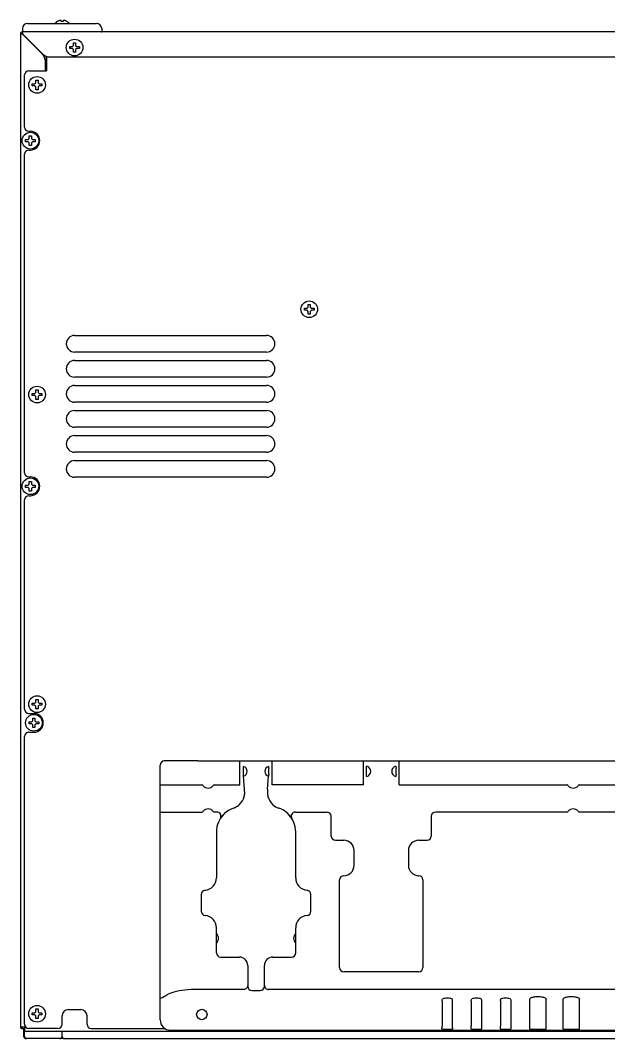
# Model space of a CAD drawing. Header units: millimetres. Extents: x -10733 to -5990, y 4098 to 7122.
# Drawn here: x -10732.5 to -10450.5, y 5611.4 to 6099.2 of the extents above; entities that cross this region are included whole.
import ezdxf

# ---------------------------------------------------------------- set-up
doc = ezdxf.new("R2010")
doc.units = ezdxf.units.MM
doc.header["$LTSCALE"] = 346.5
doc.layers.get('0').update_dxf_attribs({"linetype": 'CONTINUOUS'})
doc.layers.add('GEOM', color=7, linetype='CONTINUOUS')

msp = doc.modelspace()

# ---------------------------------------------------------------- linework, layer by layer
at = {"color": 7, "linetype": 'Continuous'}
for p, q in [((-10714.84, 6098.64), (-10714.84, 6098.68)), ((-10713.04, 6098.64), (-10713.04, 6099.19)), ((-10712.04, 6099.19), (-10712.04, 6098.64)), ((-10710.24, 6098.68), (-10710.24, 6098.64)), ((-10731.54, 6095.24), (-10731.52, 6093.94)), ((-10693.54, 6095.2), (-10693.56, 6093.94)), ((-10665.54, 5620.45), (-10665.54, 5742.45)), ((-10647.54, 5744.45), (-10663.54, 5744.45)), ((-10568.62, 5744.45), (-10550.46, 5744.45)), ((-10625.57, 5738.13), (-10625.57, 5740.76)), ((-10613.51, 5738.13), (-10613.51, 5740.76)), ((-10566.61, 5738.01), (-10566.61, 5740.89)), ((-10552.47, 5738.01), (-10552.47, 5740.89)), ((-10665.54, 5732.95), (-10645.31, 5732.95)), ((-10568.09, 5732.95), (-10568.62, 5732.95)), ((-10550.98, 5732.95), (-10470.31, 5732.95)), ((-10464.77, 5732.95), (-10295.31, 5732.95)), ((-10665.54, 5719.95), (-10645.31, 5719.95)), ((-10638.36, 5719.95), (-10639.77, 5719.95)), ((-10600.72, 5719.95), (-10585.54, 5719.95)), ((-10583.54, 5708.45), (-10583.54, 5717.95)), ((-10535.54, 5717.95), (-10535.54, 5708.45)), ((-10470.31, 5719.95), (-10533.54, 5719.95)), ((-10295.31, 5719.95), (-10464.77, 5719.95)), ((-10638.54, 5710.45), (-10638.54, 5688.45)), ((-10600.54, 5688.45), (-10600.54, 5710.45)), ((-10581.54, 5706.45), (-10577.54, 5706.45)), ((-10541.54, 5706.45), (-10537.54, 5706.45)), ((-10572.54, 5694.45), (-10572.54, 5701.45)), ((-10546.54, 5701.45), (-10546.54, 5694.45)), ((-10577.43, 5689.45), (-10577.42, 5689.45)), ((-10541.8, 5689.45), (-10541.58, 5689.45)), ((-10579.54, 5645.45), (-10579.54, 5687.45)), ((-10539.54, 5687.45), (-10539.54, 5645.45)), ((-10645.8, 5680.48), (-10645.8, 5672.41)), ((-10643.88, 5682.48), (-10643.85, 5682.49)), ((-10595.2, 5682.48), (-10595.23, 5682.49)), ((-10593.27, 5672.41), (-10593.27, 5680.48)), ((-10643.88, 5670.41), (-10643.84, 5670.41)), ((-10595.2, 5670.41), (-10595.23, 5670.41)), ((-10638.54, 5661.18), (-10638.54, 5664.45)), ((-10600.54, 5652.45), (-10600.54, 5664.45)), ((-10638.54, 5652.45), (-10638.54, 5661.17)), ((-10636.54, 5650.45), (-10627.54, 5650.45)), ((-10611.54, 5650.45), (-10602.54, 5650.45)), ((-10623.54, 5646.45), (-10623.54, 5636.45)), ((-10615.54, 5636.45), (-10615.54, 5646.45)), ((-10541.54, 5643.45), (-10577.54, 5643.45)), ((-10621.54, 5634.45), (-10617.54, 5634.45)), ((-10530.39, 5629.48), (-10530.39, 5617.45)), ((-10525.49, 5629.48), (-10525.49, 5617.45)), ((-10516.39, 5629.48), (-10516.39, 5617.45)), ((-10511.49, 5629.48), (-10511.49, 5617.45)), ((-10502.39, 5629.48), (-10502.39, 5617.45)), ((-10497.49, 5629.48), (-10497.49, 5617.45)), ((-10488.34, 5615.89), (-10488.34, 5630.45)), ((-10480.54, 5615.89), (-10480.54, 5630.45)), ((-10472.34, 5615.89), (-10472.34, 5630.45)), ((-10464.54, 5615.89), (-10464.54, 5630.45)), ((-10660.54, 5615.45), (-10412.54, 5615.45)), ((-10530.44, 5616.12), (-10530.44, 5615.89)), ((-10530.44, 5615.89), (-10525.44, 5615.89)), ((-10525.44, 5616.12), (-10525.44, 5615.89)), ((-10516.44, 5616.12), (-10516.44, 5615.89)), ((-10516.44, 5615.89), (-10511.44, 5615.89)), ((-10511.44, 5616.12), (-10511.44, 5615.89)), ((-10502.44, 5616.12), (-10502.44, 5615.89)), ((-10502.44, 5615.89), (-10497.44, 5615.89)), ((-10497.44, 5616.12), (-10497.44, 5615.89)), ((-10488.34, 5615.89), (-10480.54, 5615.89)), ((-10472.34, 5615.89), (-10464.54, 5615.89))]:
    msp.add_line(p, q, dxfattribs=at)
for p, q in [((-10627.31, 5732.95), (-10627.31, 5744.45)), ((-10611.77, 5732.95), (-10611.77, 5744.45)), ((-10568.09, 5732.95), (-10568.09, 5744.45)), ((-10550.98, 5732.95), (-10550.98, 5744.45))]:
    msp.add_line(p, q)
at = {"color": 9, "linetype": 'Continuous'}
for p, q in [((-10625.54, 5634.95), (-10647.54, 5634.95)), ((-10426.89, 5634.95), (-10613.54, 5634.95))]:
    msp.add_line(p, q, dxfattribs=at)
at = {"color": 7, "linetype": 'Continuous'}
for points in [[(-10488.34, 5630.35), (-10488.34, 5630.41), (-10488.33, 5630.45)], [(-10480.55, 5630.45), (-10480.54, 5630.41), (-10480.54, 5630.35)], [(-10472.34, 5630.35), (-10472.34, 5630.41), (-10472.33, 5630.45)], [(-10464.55, 5630.45), (-10464.54, 5630.41), (-10464.54, 5630.35)]]:
    msp.add_lwpolyline(points, dxfattribs=at)
msp.add_circle((-10645.54, 5622.95), 2.5, dxfattribs=at)
for centre, radius, start, end in [((-10712.34, 6094.58), 4.8, 121.3727, 139.1838), ((-10712.35, 6094.59), 4.75, 118.9687, 121.5341), ((-10712.35, 6094.59), 4.75, 118.0074, 118.9684), ((-10712.35, 6094.6), 4.75, 116.6813, 118.0074), ((-10712.36, 6094.6), 4.74, 115.5402, 116.6812), ((-10712.36, 6094.6), 4.74, 114.5722, 115.5402), ((-10712.36, 6094.61), 4.73, 113.3175, 114.5722), ((-10712.36, 6094.61), 4.73, 112.5474, 113.3174), ((-10712.36, 6094.62), 4.72, 111.0025, 112.5476), ((-10712.37, 6094.63), 4.72, 110.5181, 111.0023), ((-10712.37, 6094.64), 4.7, 108.4656, 110.5187), ((-10712.38, 6094.65), 4.68, 107.3773, 108.465), ((-10712.38, 6094.67), 4.67, 106.3949, 107.3772), ((-10712.39, 6094.7), 4.64, 104.3176, 106.3964), ((-10713.28, 6097.2), 2.01, 95.2585, 97.2741), ((-10713.29, 6097.22), 1.98, 94.6009, 95.2558), ((-10713.29, 6097.24), 1.97, 93.2167, 94.6016), ((-10713.29, 6097.25), 1.96, 92.3765, 93.2159), ((-10713.29, 6097.25), 1.95, 91.1545, 92.3767), ((-10713.29, 6097.26), 1.95, 89.0741, 91.1541), ((-10713.29, 6097.26), 1.95, 88.0037, 89.0738), ((-10713.29, 6097.25), 1.96, 86.9771, 88.0037), ((-10713.29, 6097.24), 1.97, 85.714, 86.9766), ((-10713.29, 6097.23), 1.98, 84.8627, 85.7144), ((-10713.29, 6097.2), 2.01, 82.7256, 84.8598), ((-10712.54, 6094.88), 3.8, 82.4351, 97.5649), ((-10711.78, 6097.2), 2.01, 95.1401, 97.2744), ((-10711.79, 6097.23), 1.98, 94.2856, 95.1372), ((-10711.79, 6097.24), 1.97, 93.0233, 94.286), ((-10711.79, 6097.25), 1.96, 91.9964, 93.0228), ((-10711.79, 6097.26), 1.95, 90.9261, 91.9964), ((-10711.79, 6097.26), 1.95, 88.8459, 90.9258), ((-10711.79, 6097.25), 1.96, 87.6234, 88.8455), ((-10711.79, 6097.25), 1.96, 86.7841, 87.6235), ((-10711.79, 6097.24), 1.97, 85.3984, 86.7833), ((-10711.79, 6097.22), 1.98, 84.7442, 85.3991), ((-10711.79, 6097.2), 2.01, 82.7259, 84.7415), ((-10712.68, 6094.7), 4.64, 73.6036, 75.6824), ((-10712.69, 6094.67), 4.67, 72.6228, 73.6051), ((-10712.7, 6094.65), 4.68, 71.535, 72.6227), ((-10712.7, 6094.64), 4.7, 69.4813, 71.5344), ((-10712.71, 6094.63), 4.72, 68.9977, 69.4819), ((-10712.71, 6094.62), 4.72, 67.4524, 68.9975), ((-10712.71, 6094.61), 4.73, 66.6826, 67.4526), ((-10712.72, 6094.61), 4.73, 65.4278, 66.6825), ((-10712.72, 6094.6), 4.74, 64.4598, 65.4278), ((-10712.72, 6094.6), 4.74, 63.3188, 64.4598), ((-10712.72, 6094.6), 4.75, 61.9926, 63.3187), ((-10712.72, 6094.59), 4.75, 61.0316, 61.9926), ((-10712.72, 6094.59), 4.75, 58.4659, 61.0313), ((-10712.74, 6094.58), 4.8, 40.8162, 58.6273), ((-10731.27, 6093.95), 0.25, 181, 270), ((-10693.81, 6093.95), 0.25, 270, 359), ((-10663.54, 5742.45), 2, 90, 180), ((-10626.29, 5739.45), 2.5, 287.8061, 72.1939), ((-10612.79, 5739.45), 2.5, 107.8061, 252.1939), ((-10567.04, 5739.45), 2.5, 281.8812, 78.1188), ((-10552.04, 5739.45), 2.5, 101.8812, 258.1188), ((-10645.66, 5731.95), 1, 38.6822, 72.8946), ((-10642.54, 5734.45), 3, 218.6822, 321.3178), ((-10639.42, 5731.95), 1, 107.1064, 141.3178), ((-10470.66, 5731.95), 1, 38.6822, 72.8946), ((-10467.54, 5734.45), 3, 218.6822, 321.3178), ((-10464.42, 5731.95), 1, 107.1064, 141.3178), ((-10645.66, 5720.95), 1, 287.1064, 321.3178), ((-10642.54, 5718.45), 3, 38.6822, 141.3178), ((-10639.42, 5720.95), 1, 218.6822, 252.8946), ((-10626.54, 5710.45), 12, 135.213, 180), ((-10638.36, 5717.95), 2, 327.6076, 90), ((-10626.54, 5710.45), 12, 120.1663, 134.8711), ((-10612.54, 5710.45), 12, 0, 44.6503), ((-10600.72, 5717.95), 2, 90, 212.3924), ((-10585.54, 5717.95), 2, 0, 90), ((-10533.54, 5717.95), 2, 90, 180), ((-10470.66, 5720.95), 1, 287.1064, 321.3178), ((-10467.54, 5718.45), 3, 38.6822, 141.3178), ((-10464.42, 5720.95), 1, 218.6822, 252.8946), ((-10581.54, 5708.45), 2, 180, 270), ((-10537.54, 5708.45), 2, 270, 0), ((-10577.54, 5701.45), 5, 0, 90), ((-10541.54, 5701.45), 5, 90, 180), ((-10577.54, 5694.45), 5, 270, 0), ((-10541.54, 5694.45), 5, 180, 270), ((-10644.54, 5688.45), 6, 275.2715, 0), ((-10594.54, 5688.45), 6, 180, 264.7285), ((-10577.54, 5687.45), 2, 90, 180), ((-10541.54, 5687.45), 2, 0, 90), ((-10643.8, 5680.48), 2, 95.2715, 180), ((-10595.27, 5680.48), 2, 0, 84.7285), ((-10643.8, 5672.41), 2, 180, 264.7285), ((-10644.54, 5664.45), 6, 0, 84.7285), ((-10594.54, 5664.45), 6, 95.2715, 180), ((-10595.27, 5672.41), 2, 275.2715, 0), ((-10640.54, 5659.45), 3, 311.8104, 48.1898), ((-10598.54, 5659.45), 3, 131.8104, 228.1898), ((-10636.54, 5652.45), 2, 180, 270), ((-10627.54, 5646.45), 4, 0, 90), ((-10611.54, 5646.45), 4, 90, 180), ((-10602.54, 5652.45), 2, 270, 0), ((-10577.54, 5645.45), 2, 180, 270), ((-10541.54, 5645.45), 2, 270, 0), ((-10621.54, 5636.45), 2, 180, 270), ((-10617.54, 5636.45), 2, 270, 0), ((-10481.54, 5629.7), 1.29, 55.1941, 57.128), ((-10465.54, 5629.7), 1.29, 55.1941, 57.128), ((-10660.54, 5620.45), 5, 180, 270)]:
    msp.add_arc(centre, radius, start, end, dxfattribs=at)
for centre in [(-10527.94, 5630.12), (-10513.94, 5630.12), (-10499.94, 5630.12)]:
    msp.add_ellipse(centre, major_axis=(-2.5, 0), ratio=0.267949, start_param=3.661123, end_param=5.763655, dxfattribs=at)
for points, knots in [([(-10625.57, 5740.76), (-10625.57, 5741.01), (-10625.59, 5741.4), (-10625.53, 5741.65), (-10625.55, 5741.84), (-10625.52, 5741.83)], [0, 0, 0, 0, 0.700622, 0.9229, 1, 1, 1, 1]), ([(-10613.55, 5741.83), (-10613.53, 5741.84), (-10613.55, 5741.65), (-10613.49, 5741.4), (-10613.51, 5741.01), (-10613.51, 5740.76)], [0, 0, 0, 0, 0.0771, 0.299378, 1, 1, 1, 1]), ([(-10566.61, 5740.89), (-10566.61, 5741.12), (-10566.61, 5741.48), (-10566.56, 5741.74), (-10566.55, 5741.9), (-10566.52, 5741.89)], [0, 0, 0, 0, 0.704795, 0.921831, 1, 1, 1, 1]), ([(-10552.55, 5741.89), (-10552.53, 5741.9), (-10552.51, 5741.74), (-10552.47, 5741.48), (-10552.47, 5741.12), (-10552.47, 5740.89)], [0, 0, 0, 0, 0.078169, 0.295205, 1, 1, 1, 1]), ([(-10625.52, 5737.07), (-10625.55, 5737.06), (-10625.53, 5737.25), (-10625.59, 5737.49), (-10625.57, 5737.88), (-10625.57, 5738.13)], [0, 0, 0, 0, 0.0771, 0.299378, 1, 1, 1, 1]), ([(-10613.51, 5738.13), (-10613.51, 5737.88), (-10613.49, 5737.49), (-10613.55, 5737.25), (-10613.53, 5737.06), (-10613.55, 5737.07)], [0, 0, 0, 0, 0.700622, 0.9229, 1, 1, 1, 1]), ([(-10566.52, 5737), (-10566.55, 5737), (-10566.56, 5737.15), (-10566.61, 5737.41), (-10566.61, 5737.77), (-10566.61, 5738.01)], [0, 0, 0, 0, 0.078169, 0.295205, 1, 1, 1, 1]), ([(-10552.47, 5738.01), (-10552.47, 5737.77), (-10552.47, 5737.41), (-10552.51, 5737.15), (-10552.53, 5737), (-10552.55, 5737)], [0, 0, 0, 0, 0.704795, 0.921831, 1, 1, 1, 1]), ([(-10530.39, 5629.48), (-10530.39, 5629.59), (-10530.38, 5629.92), (-10530.32, 5630.35), (-10530.11, 5630.45)], [0, 0, 0, 0, 0.325324, 1, 1, 1, 1]), ([(-10525.77, 5630.45), (-10525.71, 5630.42), (-10525.46, 5630.16), (-10525.49, 5629.77), (-10525.49, 5629.48)], [0, 0, 0, 0, 0.178717, 1, 1, 1, 1]), ([(-10516.39, 5629.48), (-10516.39, 5629.59), (-10516.38, 5629.92), (-10516.32, 5630.35), (-10516.11, 5630.45)], [0, 0, 0, 0, 0.325324, 1, 1, 1, 1]), ([(-10511.77, 5630.45), (-10511.71, 5630.42), (-10511.46, 5630.16), (-10511.49, 5629.77), (-10511.49, 5629.48)], [0, 0, 0, 0, 0.178717, 1, 1, 1, 1]), ([(-10502.39, 5629.48), (-10502.39, 5629.59), (-10502.38, 5629.92), (-10502.32, 5630.35), (-10502.11, 5630.45)], [0, 0, 0, 0, 0.325324, 1, 1, 1, 1]), ([(-10497.77, 5630.45), (-10497.71, 5630.42), (-10497.46, 5630.16), (-10497.49, 5629.77), (-10497.49, 5629.48)], [0, 0, 0, 0, 0.178717, 1, 1, 1, 1]), ([(-10484.44, 5631.43), (-10485.18, 5631.43), (-10486.41, 5631.33), (-10487.67, 5631.05), (-10488.08, 5630.76)], [0, 0, 0, 0, 0.598744, 1, 1, 1, 1]), ([(-10480.84, 5630.79), (-10481.25, 5631.06), (-10482.49, 5631.33), (-10483.71, 5631.43), (-10484.44, 5631.43)], [0, 0, 0, 0, 0.405633, 1, 1, 1, 1]), ([(-10468.44, 5631.43), (-10469.18, 5631.43), (-10470.41, 5631.33), (-10471.67, 5631.05), (-10472.08, 5630.76)], [0, 0, 0, 0, 0.598744, 1, 1, 1, 1]), ([(-10464.84, 5630.79), (-10465.25, 5631.06), (-10466.49, 5631.33), (-10467.71, 5631.43), (-10468.44, 5631.43)], [0, 0, 0, 0, 0.405633, 1, 1, 1, 1]), ([(-10530.44, 5616.12), (-10530.44, 5616.22), (-10530.42, 5616.66), (-10530.39, 5617.1), (-10530.39, 5617.45)], [0, 0, 0, 0, 0.220017, 1, 1, 1, 1]), ([(-10525.49, 5617.45), (-10525.49, 5617.1), (-10525.46, 5616.66), (-10525.44, 5616.22), (-10525.44, 5616.12)], [0, 0, 0, 0, 0.780418, 1, 1, 1, 1]), ([(-10516.44, 5616.12), (-10516.44, 5616.22), (-10516.42, 5616.66), (-10516.39, 5617.1), (-10516.39, 5617.45)], [0, 0, 0, 0, 0.220017, 1, 1, 1, 1]), ([(-10511.49, 5617.45), (-10511.49, 5617.1), (-10511.46, 5616.66), (-10511.44, 5616.22), (-10511.44, 5616.12)], [0, 0, 0, 0, 0.780418, 1, 1, 1, 1]), ([(-10502.44, 5616.12), (-10502.44, 5616.22), (-10502.42, 5616.66), (-10502.39, 5617.1), (-10502.39, 5617.45)], [0, 0, 0, 0, 0.220017, 1, 1, 1, 1]), ([(-10497.49, 5617.45), (-10497.49, 5617.1), (-10497.46, 5616.66), (-10497.44, 5616.22), (-10497.44, 5616.12)], [0, 0, 0, 0, 0.780418, 1, 1, 1, 1])]:
    msp.add_open_spline(points, degree=3, knots=knots, dxfattribs=at)
at = {"color": 9, "linetype": 'Continuous'}
for points, knots in [([(-10647.54, 5634.95), (-10649.61, 5634.95), (-10653.45, 5634.74), (-10657.92, 5634.03), (-10660.8, 5633.09), (-10662.47, 5632.33), (-10663.54, 5631.33), (-10665.54, 5630.66)], [0, 0, 0, 0, 0.361961, 0.66909, 0.789306, 0.883588, 1, 1, 1, 1]), ([(-10623.54, 5636.88), (-10623.54, 5636.38), (-10623.98, 5635.34), (-10625.03, 5634.95), (-10625.54, 5634.95)], [0, 0, 0, 0, 0.493895, 1, 1, 1, 1]), ([(-10615.54, 5636.88), (-10615.54, 5636.38), (-10615.09, 5635.34), (-10614.05, 5634.95), (-10613.54, 5634.95)], [0, 0, 0, 0, 0.493895, 1, 1, 1, 1])]:
    msp.add_open_spline(points, degree=3, knots=knots, dxfattribs=at)
at = {"color": 7, "linetype": 'Continuous'}
for points in [[(-10488.08, 5630.76), (-10488.19, 5630.68), (-10488.3, 5630.58), (-10488.33, 5630.45)], [(-10480.55, 5630.45), (-10480.58, 5630.58), (-10480.69, 5630.68), (-10480.8, 5630.76)], [(-10472.08, 5630.76), (-10472.19, 5630.68), (-10472.3, 5630.58), (-10472.33, 5630.45)], [(-10464.55, 5630.45), (-10464.58, 5630.58), (-10464.69, 5630.68), (-10464.8, 5630.76)]]:
    msp.add_open_spline(points, degree=3, dxfattribs=at)
at = {"layer": 'GEOM', "color": 7, "linetype": 'Continuous'}
for p, q in [((-10729.04, 6097.7), (-10696.04, 6097.7)), ((-10732.54, 6092.8), (-10732.54, 5617.1)), ((-10732.54, 6092.8), (-10732.35, 6092.8)), ((-10732.35, 6092.8), (-10731.72, 6092.8)), ((-10731.64, 6093.7), (-10731.64, 6093.51)), ((-10133.44, 6093.7), (-10731.64, 6093.7)), ((-10731.64, 6093.51), (-10731.64, 6092.88)), ((-10731.54, 6092.8), (-10721.9, 6083.16)), ((-10693.54, 6095.24), (-10693.54, 6095.2)), ((-10722, 6083.06), (-10731.64, 6092.7)), ((-10707.04, 6087.2), (-10707.04, 6088.5)), ((-10707.04, 6088.5), (-10706.04, 6088.5)), ((-10706.04, 6088.5), (-10706.04, 6087.2)), ((-10708.84, 6085.7), (-10708.84, 6086.7)), ((-10708.84, 6086.7), (-10707.54, 6086.7)), ((-10707.54, 6085.7), (-10708.84, 6085.7)), ((-10707.54, 6086.7), (-10707.04, 6087.2)), ((-10707.04, 6085.2), (-10707.54, 6085.7)), ((-10707.04, 6083.9), (-10707.04, 6085.2)), ((-10706.04, 6083.9), (-10707.04, 6083.9)), ((-10706.04, 6087.2), (-10705.54, 6086.7)), ((-10705.54, 6085.7), (-10706.04, 6085.2)), ((-10706.04, 6085.2), (-10706.04, 6083.9)), ((-10705.54, 6086.7), (-10704.24, 6086.7)), ((-10704.24, 6085.7), (-10705.54, 6085.7)), ((-10704.24, 6086.7), (-10704.24, 6085.7)), ((-10720.54, 6075.04), (-10720.54, 6079.53)), ((-10720.04, 6081.99), (-10720.04, 6075.04)), ((-10720.04, 6075.04), (-10720.04, 6081.99)), ((-10718.37, 6081.7), (-10146.71, 6081.7)), ((-10728.54, 6075.04), (-10720.04, 6075.04)), ((-10730.54, 6048.08), (-10730.54, 6073.04)), ((-10726.84, 6067.8), (-10726.84, 6068.8)), ((-10726.84, 6068.8), (-10725.54, 6068.8)), ((-10725.54, 6068.8), (-10725.04, 6069.3)), ((-10725.04, 6069.3), (-10725.04, 6070.6)), ((-10725.04, 6070.6), (-10724.04, 6070.6)), ((-10724.04, 6070.6), (-10724.04, 6069.3)), ((-10724.04, 6069.3), (-10723.54, 6068.8)), ((-10723.54, 6068.8), (-10722.24, 6068.8)), ((-10722.24, 6068.8), (-10722.24, 6067.8)), ((-10725.54, 6067.8), (-10726.84, 6067.8)), ((-10725.04, 6067.3), (-10725.54, 6067.8)), ((-10725.04, 6066), (-10725.04, 6067.3)), ((-10724.04, 6066), (-10725.04, 6066)), ((-10723.54, 6067.8), (-10724.04, 6067.3)), ((-10724.04, 6067.3), (-10724.04, 6066)), ((-10722.24, 6067.8), (-10723.54, 6067.8)), ((-10728.54, 6046.08), (-10727.74, 6046.08)), ((-10730.04, 6041.08), (-10730.04, 6042.08)), ((-10730.04, 6042.08), (-10728.74, 6042.08)), ((-10728.74, 6041.08), (-10730.04, 6041.08)), ((-10728.74, 6042.08), (-10728.24, 6042.58)), ((-10728.24, 6040.58), (-10728.74, 6041.08)), ((-10728.24, 6042.58), (-10728.24, 6043.88)), ((-10728.24, 6043.88), (-10727.24, 6043.88)), ((-10728.24, 6039.28), (-10728.24, 6040.58)), ((-10727.24, 6039.28), (-10728.24, 6039.28)), ((-10727.24, 6043.88), (-10727.24, 6042.58)), ((-10727.24, 6042.58), (-10726.74, 6042.08)), ((-10726.74, 6041.08), (-10727.24, 6040.58)), ((-10727.24, 6040.58), (-10727.24, 6039.28)), ((-10726.74, 6042.08), (-10725.44, 6042.08)), ((-10725.44, 6041.08), (-10726.74, 6041.08)), ((-10725.44, 6042.08), (-10725.44, 6041.08)), ((-10730.54, 5882.5), (-10730.54, 6035.08)), ((-10728.54, 6037.08), (-10727.74, 6037.08)), ((-10596.34, 5960.3), (-10596.34, 5961.3)), ((-10596.34, 5961.3), (-10595.04, 5961.3)), ((-10595.04, 5961.3), (-10594.54, 5961.8)), ((-10594.54, 5961.8), (-10594.54, 5963.1)), ((-10594.54, 5963.1), (-10593.54, 5963.1)), ((-10593.54, 5963.1), (-10593.54, 5961.8)), ((-10593.54, 5961.8), (-10593.04, 5961.3)), ((-10593.04, 5961.3), (-10591.74, 5961.3)), ((-10591.74, 5961.3), (-10591.74, 5960.3)), ((-10595.04, 5960.3), (-10596.34, 5960.3)), ((-10594.54, 5959.8), (-10595.04, 5960.3)), ((-10594.54, 5958.5), (-10594.54, 5959.8)), ((-10593.54, 5958.5), (-10594.54, 5958.5)), ((-10593.04, 5960.3), (-10593.54, 5959.8)), ((-10593.54, 5959.8), (-10593.54, 5958.5)), ((-10591.74, 5960.3), (-10593.04, 5960.3)), ((-10706.54, 5948.3), (-10614.54, 5948.3)), ((-10614.54, 5940.3), (-10706.54, 5940.3)), ((-10706.54, 5936.3), (-10614.54, 5936.3)), ((-10614.54, 5928.3), (-10706.54, 5928.3)), ((-10725.04, 5920.96), (-10725.04, 5922.26)), ((-10725.04, 5922.26), (-10724.04, 5922.26)), ((-10724.04, 5922.26), (-10724.04, 5920.96)), ((-10706.54, 5924.3), (-10614.54, 5924.3)), ((-10726.84, 5919.46), (-10726.84, 5920.46)), ((-10726.84, 5920.46), (-10725.54, 5920.46)), ((-10725.54, 5919.46), (-10726.84, 5919.46)), ((-10725.54, 5920.46), (-10725.04, 5920.96)), ((-10725.04, 5918.96), (-10725.54, 5919.46)), ((-10725.04, 5917.66), (-10725.04, 5918.96)), ((-10724.04, 5917.66), (-10725.04, 5917.66)), ((-10724.04, 5920.96), (-10723.54, 5920.46)), ((-10723.54, 5919.46), (-10724.04, 5918.96)), ((-10724.04, 5918.96), (-10724.04, 5917.66)), ((-10723.54, 5920.46), (-10722.24, 5920.46)), ((-10722.24, 5919.46), (-10723.54, 5919.46)), ((-10722.24, 5920.46), (-10722.24, 5919.46)), ((-10614.54, 5916.3), (-10706.54, 5916.3)), ((-10706.54, 5912.3), (-10614.54, 5912.3)), ((-10614.54, 5904.3), (-10706.54, 5904.3)), ((-10706.54, 5900.3), (-10614.54, 5900.3)), ((-10614.54, 5892.3), (-10706.54, 5892.3)), ((-10706.54, 5888.3), (-10614.54, 5888.3)), ((-10728.54, 5880.5), (-10727.74, 5880.5)), ((-10728.24, 5877), (-10728.24, 5878.3)), ((-10728.24, 5878.3), (-10727.24, 5878.3)), ((-10727.24, 5878.3), (-10727.24, 5877)), ((-10614.54, 5880.3), (-10706.54, 5880.3)), ((-10730.04, 5875.5), (-10730.04, 5876.5)), ((-10730.04, 5876.5), (-10728.74, 5876.5)), ((-10728.74, 5875.5), (-10730.04, 5875.5)), ((-10728.74, 5876.5), (-10728.24, 5877)), ((-10728.24, 5875), (-10728.74, 5875.5)), ((-10728.24, 5873.7), (-10728.24, 5875)), ((-10727.24, 5873.7), (-10728.24, 5873.7)), ((-10727.24, 5877), (-10726.74, 5876.5)), ((-10726.74, 5875.5), (-10727.24, 5875)), ((-10727.24, 5875), (-10727.24, 5873.7)), ((-10726.74, 5876.5), (-10725.44, 5876.5)), ((-10725.44, 5875.5), (-10726.74, 5875.5)), ((-10725.44, 5876.5), (-10725.44, 5875.5)), ((-10730.54, 5769.2), (-10730.54, 5869.5)), ((-10728.54, 5871.5), (-10727.74, 5871.5)), ((-10726.84, 5771.13), (-10726.84, 5772.13)), ((-10726.84, 5772.13), (-10725.54, 5772.13)), ((-10725.54, 5771.13), (-10726.84, 5771.13)), ((-10725.54, 5772.13), (-10725.04, 5772.63)), ((-10725.04, 5770.63), (-10725.54, 5771.13)), ((-10725.04, 5772.63), (-10725.04, 5773.93)), ((-10725.04, 5773.93), (-10724.04, 5773.93)), ((-10724.04, 5773.93), (-10724.04, 5772.63)), ((-10724.04, 5772.63), (-10723.54, 5772.13)), ((-10723.54, 5771.13), (-10724.04, 5770.63)), ((-10723.54, 5772.13), (-10722.24, 5772.13)), ((-10722.24, 5771.13), (-10723.54, 5771.13)), ((-10722.24, 5772.13), (-10722.24, 5771.13)), ((-10728.54, 5767.2), (-10726.04, 5767.2)), ((-10725.04, 5769.33), (-10725.04, 5770.63)), ((-10724.04, 5769.33), (-10725.04, 5769.33)), ((-10724.04, 5770.63), (-10724.04, 5769.33)), ((-10728.34, 5762.2), (-10728.34, 5763.2)), ((-10728.34, 5763.2), (-10727.04, 5763.2)), ((-10727.04, 5762.2), (-10728.34, 5762.2)), ((-10727.04, 5763.2), (-10726.54, 5763.7)), ((-10726.54, 5761.7), (-10727.04, 5762.2)), ((-10726.54, 5763.7), (-10726.54, 5765)), ((-10726.54, 5765), (-10725.54, 5765)), ((-10726.54, 5760.4), (-10726.54, 5761.7)), ((-10725.54, 5765), (-10725.54, 5763.7)), ((-10725.54, 5763.7), (-10725.04, 5763.2)), ((-10725.04, 5762.2), (-10725.54, 5761.7)), ((-10725.54, 5761.7), (-10725.54, 5760.4)), ((-10725.04, 5763.2), (-10723.74, 5763.2)), ((-10723.74, 5762.2), (-10725.04, 5762.2)), ((-10723.74, 5763.2), (-10723.74, 5762.2)), ((-10730.54, 5618.3), (-10730.54, 5756.2)), ((-10728.54, 5758.2), (-10726.04, 5758.2)), ((-10725.54, 5760.4), (-10726.54, 5760.4)), ((-10647.54, 5744.45), (-10568.62, 5744.45)), ((-10550.46, 5744.45), (-10201.54, 5744.45)), ((-10639.77, 5732.95), (-10627.31, 5732.95)), ((-10568.62, 5732.95), (-10611.77, 5732.95)), ((-10608.73, 5721.83), (-10608.66, 5721.8)), ((-10725.04, 5624.3), (-10725.04, 5625.6)), ((-10725.04, 5625.6), (-10724.04, 5625.6)), ((-10724.04, 5625.6), (-10724.04, 5624.3)), ((-10709.54, 5625.3), (-10703.54, 5625.3)), ((-10726.84, 5622.8), (-10726.84, 5623.8)), ((-10726.84, 5623.8), (-10725.54, 5623.8)), ((-10725.54, 5622.8), (-10726.84, 5622.8)), ((-10725.54, 5623.8), (-10725.04, 5624.3)), ((-10725.04, 5622.3), (-10725.54, 5622.8)), ((-10725.04, 5621), (-10725.04, 5622.3)), ((-10724.04, 5621), (-10725.04, 5621)), ((-10724.04, 5624.3), (-10723.54, 5623.8)), ((-10723.54, 5622.8), (-10724.04, 5622.3)), ((-10724.04, 5622.3), (-10724.04, 5621)), ((-10723.54, 5623.8), (-10722.24, 5623.8)), ((-10722.24, 5622.8), (-10723.54, 5622.8)), ((-10722.24, 5623.8), (-10722.24, 5622.8)), ((-10712.54, 5618.3), (-10712.54, 5622.3)), ((-10700.54, 5618.3), (-10700.54, 5622.3)), ((-10732.54, 5617.1), (-10730.1, 5617.1)), ((-10731.64, 5617), (-10731.64, 5616.2)), ((-10731.64, 5617), (-10730.54, 5617)), ((-10731.64, 5616.2), (-10730.54, 5616.2)), ((-10730.91, 5617.1), (-10730.91, 5617)), ((-10730.87, 5612.39), (-10730.91, 5616.2)), ((-10730.54, 5617.1), (-10730.54, 5614.9)), ((-10730.54, 5612.4), (-10730.54, 5614.9)), ((-10730.54, 5614.9), (-10134.54, 5614.9)), ((-10714.54, 5616.3), (-10728.54, 5616.3)), ((-10712.54, 5612.4), (-10712.54, 5614.9)), ((-10698.54, 5616.3), (-10663.33, 5616.3)), ((-10713.54, 5611.4), (-10729.94, 5611.4)), ((-10711.54, 5611.4), (-10713.54, 5611.4)), ((-10711.54, 5611.4), (-10153.54, 5611.4))]:
    msp.add_line(p, q, dxfattribs=at)
at = {"layer": 'GEOM', "color": 9, "linetype": 'Continuous'}
for p, q in [((-10625.03, 5730.94), (-10625.54, 5737.09)), ((-10614.04, 5730.94), (-10613.53, 5737.09))]:
    msp.add_line(p, q, dxfattribs=at)
at = {"layer": 'GEOM', "color": 7, "linetype": 'Continuous'}
for centre in [(-10706.54, 6086.2), (-10724.54, 6068.3), (-10727.74, 6041.58), (-10594.04, 5960.8), (-10724.54, 5919.96), (-10727.74, 5876), (-10724.54, 5771.63), (-10726.04, 5762.7), (-10724.54, 5623.3)]:
    msp.add_circle(centre, 4, dxfattribs=at)
for centre, radius, start, end in [((-10729.04, 6095.2), 2.5, 90, 179), ((-10696.04, 6095.2), 2.5, 1, 90), ((-10731.64, 6092.8), 0.9, 90, 180), ((-10731.64, 6092.8), 0.1, 90, 180), ((-10730.22, 6091.5), 1, 135.6069, 143.9031), ((-10723.03, 6087.45), 3.71, 172.6131, 175.3459), ((-10725.54, 6079.53), 5, 0, 45), ((-10718.37, 6086.7), 5, 225, 270), ((-10728.54, 6073.04), 2, 90, 180), ((-10728.54, 6048.08), 2, 180, 270), ((-10727.74, 6041.58), 4.5, 270, 90), ((-10728.54, 6035.08), 2, 90, 180), ((-10706.54, 5944.3), 4, 90, 270), ((-10614.54, 5944.3), 4, 270, 90), ((-10706.54, 5932.3), 4, 90, 270), ((-10614.54, 5932.3), 4, 270, 90), ((-10706.54, 5920.3), 4, 90, 270), ((-10614.54, 5920.3), 4, 270, 90), ((-10706.54, 5908.3), 4, 90, 270), ((-10614.54, 5908.3), 4, 270, 90), ((-10706.54, 5896.3), 4, 90, 270), ((-10614.54, 5896.3), 4, 270, 90), ((-10706.54, 5884.3), 4, 90, 270), ((-10614.54, 5884.3), 4, 270, 90), ((-10728.54, 5882.5), 2, 180, 270), ((-10727.74, 5876), 4.5, 270, 90), ((-10728.54, 5869.5), 2, 90, 180), ((-10728.54, 5769.2), 2, 180, 270), ((-10726.04, 5762.7), 4.5, 270, 90), ((-10728.54, 5756.2), 2, 90, 180), ((-10638.36, 5717.95), 2, 327.6076, 90), ((-10626.48, 5710.39), 12.08, 107.9483, 147.507), ((-10612.54, 5710.45), 12, 32.3924, 71.1243), ((-10709.54, 5622.3), 3, 90, 180), ((-10703.54, 5622.3), 3, 0, 90), ((-10731.64, 5617.1), 0.9, 180, 270), ((-10731.64, 5617.1), 0.1, 180, 270), ((-10728.54, 5618.3), 2, 180, 270), ((-10714.54, 5618.3), 2, 270, 0), ((-10698.54, 5618.3), 2, 180, 270), ((-10729.87, 5612.4), 1, 180.5, 266.1275), ((-10729.54, 5612.4), 1, 180, 270), ((-10713.54, 5612.4), 1, 270, 0), ((-10711.54, 5612.4), 1, 180, 270)]:
    msp.add_arc(centre, radius, start, end, dxfattribs=at)
at = {"layer": 'GEOM', "color": 9, "linetype": 'Continuous'}
for centre, radius, start, end in [((-10632.59, 5729.28), 7.59, 346.156, 0.8422), ((-10606.49, 5729.28), 7.59, 179.1583, 193.843), ((-10633.04, 5729.45), 8.08, 290.5191, 297.3008), ((-10633.03, 5729.43), 8.06, 297.315, 312.3197)]:
    msp.add_arc(centre, radius, start, end, dxfattribs=at)
at = {"layer": 'GEOM', "color": 7, "linetype": 'Continuous'}
for points, knots in [([(-10732.35, 6092.8), (-10732.24, 6092.78), (-10732.01, 6092.74), (-10731.77, 6092.71), (-10731.64, 6092.7)], [0, 0, 0, 0, 0.444743, 1, 1, 1, 1]), ([(-10731.72, 6092.8), (-10731.71, 6092.79), (-10731.69, 6092.75), (-10731.66, 6092.72), (-10731.64, 6092.7)], [0, 0, 0, 0, 0.232177, 1, 1, 1, 1]), ([(-10731.64, 6093.51), (-10731.62, 6093.4), (-10731.58, 6093.17), (-10731.55, 6092.93), (-10731.54, 6092.8)], [0, 0, 0, 0, 0.444743, 1, 1, 1, 1]), ([(-10731.64, 6092.88), (-10731.63, 6092.87), (-10731.59, 6092.85), (-10731.56, 6092.82), (-10731.54, 6092.8)], [0, 0, 0, 0, 0.232177, 1, 1, 1, 1])]:
    msp.add_open_spline(points, degree=3, knots=knots, dxfattribs=at)
at = {"layer": 'GEOM', "color": 9, "linetype": 'Continuous'}
for points in [[(-10627.6, 5723.47), (-10626.46, 5724.51), (-10625.59, 5725.96), (-10625.22, 5727.46)], [(-10625, 5729.39), (-10625.01, 5729.91), (-10625.02, 5730.42), (-10625.03, 5730.94)], [(-10614.04, 5730.94), (-10614.05, 5730.42), (-10614.06, 5729.91), (-10614.07, 5729.39)], [(-10613.85, 5727.46), (-10613.48, 5725.96), (-10612.62, 5724.51), (-10611.48, 5723.47)], [(-10611.48, 5723.47), (-10610.69, 5722.75), (-10609.73, 5722.18), (-10608.73, 5721.83)]]:
    msp.add_open_spline(points, degree=3, dxfattribs=at)

doc.saveas('drawing.dxf')
